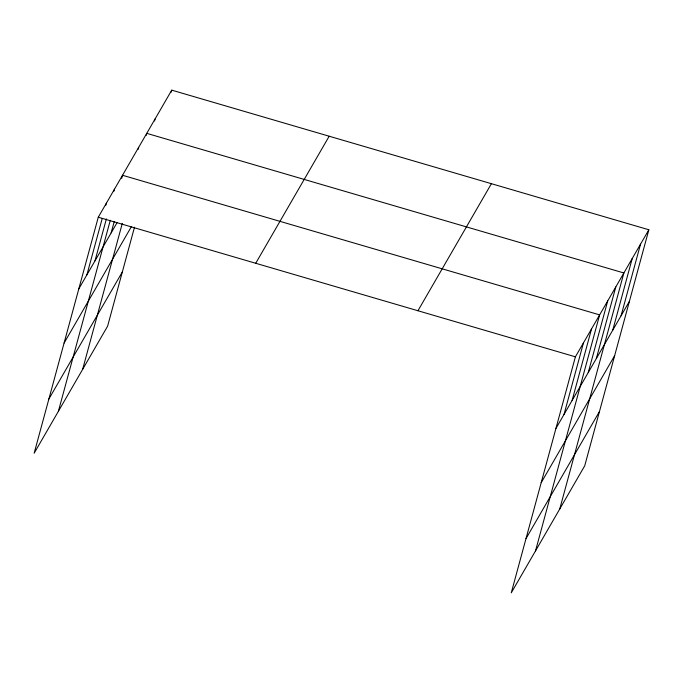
<?xml version="1.0" encoding="UTF-8"?>
<svg xmlns="http://www.w3.org/2000/svg" width="683" height="683" viewBox="0 0 683 683"><rect width="100%" height="100%" fill="white"/><g stroke="black" fill="none" stroke-linecap="round" stroke-linejoin="round"><path stroke-width="1.02" d="M648.85 229.77L575.393 356.816L511.26 592.853L584.725 465.797L648.85 229.77L171.74 90.147L98.275 217.203L34.15 453.23L107.607 326.184L134.5 227.191M86.903 274.822L102.194 218.569M105.805 205.267L106.36 203.227M94.988 260.846L106.377 218.91M113.882 191.291L114.437 189.251M58.388 411.303L110.296 220.276M121.685 178.34L122.522 175.275L599.631 314.889L535.506 550.925M111.15 232.894L114.206 221.651M138.128 149.372L138.683 147.323M82.634 369.375L122.3 223.375M146.205 135.396L146.76 133.347L623.878 272.969L559.744 508.997M154.529 120.993L155.084 118.953M171.185 92.196L171.74 90.147M564.021 414.444L583.47 342.84M572.098 400.469L591.555 328.865M588.259 372.517L607.716 300.921M596.336 358.541L615.793 286.945M612.745 330.171L632.202 258.567M621.069 315.768L640.526 244.173M78.827 288.798L117.211 222.419M64.082 343.062L131.298 226.816M48.894 398.966L122.351 271.919M255.724 263.271L329.18 136.224M417.945 310.748L491.401 183.693M555.936 428.42L629.393 301.374M541.192 482.676L614.657 355.63M526.004 538.588L599.461 411.542M98.275 217.203L575.393 356.816"/></g></svg>
